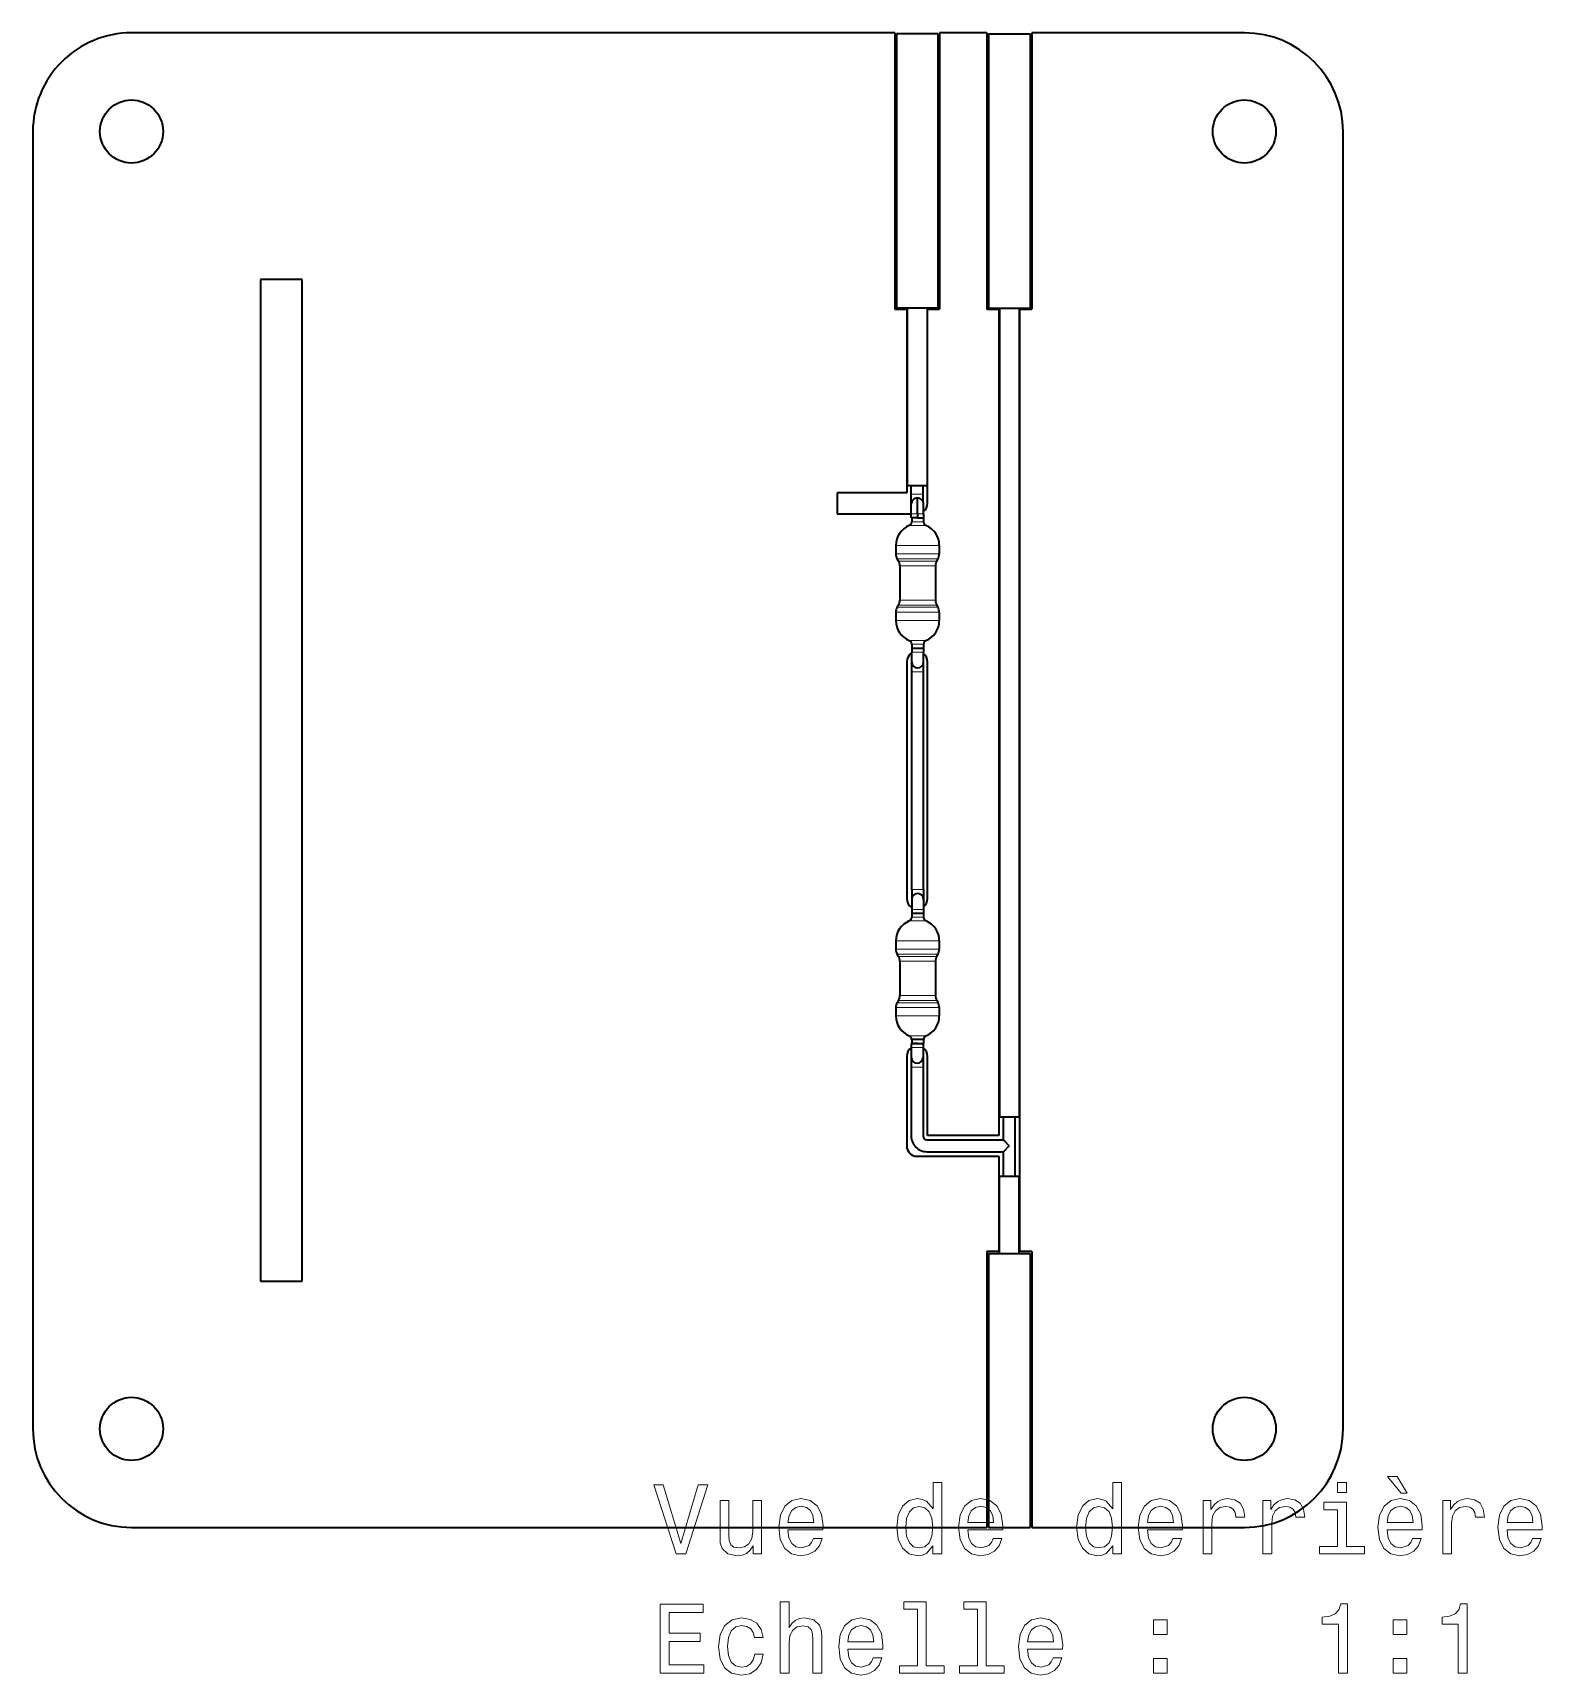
# Model space of a CAD drawing. Extents: x 465 to 886, y 287 to 578.
# Drawn here: x 809.1 to 885.5, y 375.1 to 458.4 of the extents above; entities that cross this region are included whole.
import ezdxf

# ---------------------------------------------------------------- set-up
doc = ezdxf.new("R2010")
doc.units = 0

msp = doc.modelspace()

# ---------------------------------------------------------------- linework, layer by layer
at = {"color": 7, "lineweight": 35}
for p, q in [((852.734, 458.381), (814.067, 458.381)), ((809.067, 453.381), (809.067, 387.621)), ((875.447, 387.621), (875.447, 453.381)), ((820.596, 445.876), (820.596, 395.112)), ((822.717, 395.112), (822.717, 445.876)), ((858.008, 444.38), (858.008, 402.496)), ((858.038, 444.43), (858.038, 403.43)), ((859.038, 444.43), (859.038, 403.43)), ((859.066, 402.496), (859.066, 444.38)), ((814.067, 382.621), (857.403, 382.621))]:
    msp.add_line(p, q, dxfattribs=at)
at = {"color": 7, "lineweight": 35, "ltscale": 0.350005}
for p, q in [((852.734, 458.38), (852.734, 444.38)), ((855.003, 458.38), (855.003, 444.38)), ((857.403, 458.38), (857.403, 444.38)), ((859.672, 458.38), (859.672, 444.38))]:
    msp.add_line(p, q, dxfattribs=at)
at = {"color": 7, "lineweight": 35, "ltscale": 0.052499}
for p, q in [((854.919, 458.326), (852.819, 458.326)), ((857.487, 458.326), (859.587, 458.326)), ((854.919, 444.43), (852.819, 444.43)), ((857.487, 444.43), (859.587, 444.43)), ((857.487, 396.516), (859.587, 396.516)), ((857.487, 382.621), (859.587, 382.621))]:
    msp.add_line(p, q, dxfattribs=at)
at = {"color": 7, "lineweight": 35, "ltscale": 0.347379}
for p, q in [((852.819, 458.326), (852.819, 444.43)), ((854.919, 458.326), (854.919, 444.43)), ((857.487, 458.326), (857.487, 444.43)), ((859.587, 458.326), (859.587, 444.43))]:
    msp.add_line(p, q, dxfattribs=at)
at = {"color": 7, "lineweight": 35, "ltscale": 0.060013}
msp.add_line((857.403, 458.381), (855.003, 458.381), dxfattribs=at)
at = {"color": 7, "lineweight": 35, "ltscale": 0.269382}
msp.add_line((870.447, 458.381), (859.672, 458.381), dxfattribs=at)
at = {"color": 7, "lineweight": 35, "ltscale": 0.053038}
for p, q in [((822.717, 445.876), (820.596, 445.876)), ((820.596, 395.112), (822.717, 395.112))]:
    msp.add_line(p, q, dxfattribs=at)
at = {"color": 7, "lineweight": 35, "ltscale": 0.015125}
for p, q in [((852.734, 444.38), (853.339, 444.38)), ((854.398, 444.38), (855.003, 444.38))]:
    msp.add_line(p, q, dxfattribs=at)
at = {"color": 7, "lineweight": 35, "ltscale": 0.232819}
msp.add_line((853.339, 444.38), (853.339, 435.067), dxfattribs=at)
at = {"color": 7, "lineweight": 35, "ltscale": 0.225}
for p, q in [((853.368, 444.43), (853.368, 435.43)), ((854.368, 444.43), (854.368, 435.43))]:
    msp.add_line(p, q, dxfattribs=at)
at = {"color": 7, "lineweight": 35, "ltscale": 0.246049}
msp.add_line((854.398, 434.538), (854.398, 444.38), dxfattribs=at)
at = {"color": 7, "lineweight": 35, "ltscale": 0.015115}
for p, q in [((857.403, 444.38), (858.008, 444.38)), ((858.008, 396.616), (857.403, 396.616))]:
    msp.add_line(p, q, dxfattribs=at)
at = {"color": 7, "lineweight": 35, "ltscale": 0.015132}
for p, q in [((859.066, 444.38), (859.672, 444.38)), ((859.672, 396.616), (859.066, 396.616))]:
    msp.add_line(p, q, dxfattribs=at)
at = {"color": 7, "lineweight": 35, "ltscale": 0.025}
for p, q in [((853.368, 435.43), (854.368, 435.43)), ((858.038, 403.43), (859.038, 403.43)), ((859.038, 400.416), (858.038, 400.416))]:
    msp.add_line(p, q, dxfattribs=at)
at = {"color": 7, "lineweight": 35, "ltscale": 0.01091}
for p, q in [((853.568, 434.994), (853.568, 435.43)), ((854.168, 434.994), (854.168, 435.43))]:
    msp.add_line(p, q, dxfattribs=at)
at = {"color": 7, "lineweight": 35, "ltscale": 0.026459}
msp.add_line((849.81, 435.067), (849.81, 434.009), dxfattribs=at)
at = {"color": 7, "lineweight": 35, "ltscale": 0.088237}
msp.add_line((853.339, 435.067), (849.81, 435.067), dxfattribs=at)
at = {"color": 7, "lineweight": 35, "ltscale": 0.0125}
for p, q in [((853.568, 434.494), (853.568, 434.994)), ((853.568, 433.994), (853.568, 434.494)), ((854.192, 433.994), (854.192, 434.494)), ((853.592, 426.494), (853.592, 426.994)), ((853.592, 425.994), (853.592, 426.494)), ((854.192, 426.494), (854.192, 426.994)), ((854.192, 425.994), (854.192, 426.494)), ((853.592, 414.953), (853.592, 414.453)), ((854.192, 414.953), (854.192, 414.453)), ((853.592, 414.453), (853.592, 413.953)), ((854.192, 414.453), (854.192, 413.953)), ((853.568, 406.952), (853.568, 406.452)), ((853.568, 406.452), (853.568, 405.952)), ((854.168, 406.952), (854.168, 406.452)), ((854.168, 406.452), (854.168, 405.952))]:
    msp.add_line(p, q, dxfattribs=at)
at = {"color": 7, "lineweight": 13, "ltscale": 0.015001}
for p, q in [((854.168, 434.994), (853.568, 434.994)), ((853.592, 427.394), (854.192, 427.394)), ((853.592, 426.994), (854.192, 426.994)), ((853.592, 425.994), (854.192, 425.994)), ((853.592, 414.953), (854.192, 414.953)), ((853.592, 413.953), (854.192, 413.953)), ((853.592, 407.353), (854.192, 407.353)), ((854.168, 406.952), (853.568, 406.952)), ((854.168, 405.952), (853.568, 405.952))]:
    msp.add_line(p, q, dxfattribs=at)
at = {"color": 7, "lineweight": 35, "ltscale": 0.019994}
msp.add_line((853.88, 433.994), (853.88, 434.794), dxfattribs=at)
at = {"color": 7, "lineweight": 35, "ltscale": 0.009567}
msp.add_line((854.168, 434.611), (854.168, 434.994), dxfattribs=at)
at = {"color": 7, "lineweight": 35, "ltscale": 0.093944}
msp.add_line((849.81, 434.009), (853.568, 434.009), dxfattribs=at)
at = {"color": 7, "lineweight": 35, "ltscale": 0.005006}
for p, q in [((853.568, 433.794), (853.568, 433.994)), ((853.88, 433.994), (853.88, 433.794)), ((853.568, 407.153), (853.568, 406.952)), ((854.168, 407.153), (854.168, 406.952))]:
    msp.add_line(p, q, dxfattribs=at)
at = {"color": 7, "lineweight": 13, "ltscale": 0.007799}
for q in [(853.568, 433.994), (854.192, 433.994)]:
    msp.add_line((853.88, 433.994), q, dxfattribs=at)
at = {"color": 7, "lineweight": 35, "ltscale": 0.007799}
for q in [(853.568, 433.794), (854.192, 433.794)]:
    msp.add_line((853.88, 433.794), q, dxfattribs=at)
at = {"color": 7, "lineweight": 35, "ltscale": 0.005}
for p, q in [((853.592, 433.794), (853.592, 433.594)), ((853.592, 433.794), (853.592, 433.594)), ((854.192, 433.794), (854.192, 433.594)), ((853.592, 427.394), (853.592, 427.194)), ((854.192, 427.394), (854.192, 427.194)), ((853.592, 413.753), (853.592, 413.553)), ((854.192, 413.753), (854.192, 413.553)), ((853.592, 407.353), (853.592, 407.153)), ((854.192, 407.353), (854.192, 407.153))]:
    msp.add_line(p, q, dxfattribs=at)
at = {"color": 7, "lineweight": 35, "ltscale": 0.010006}
msp.add_line((854.192, 433.994), (854.192, 433.594), dxfattribs=at)
at = {"color": 7, "lineweight": 13, "ltscale": 0.005505}
for p, q in [((853.469, 433.409), (853.689, 433.409)), ((853.689, 427.578), (853.469, 427.578)), ((853.469, 413.368), (853.689, 413.368)), ((853.689, 407.537), (853.469, 407.537))]:
    msp.add_line(p, q, dxfattribs=at)
at = {"color": 7, "lineweight": 13, "ltscale": 0.003905}
for p, q in [((853.592, 433.594), (853.748, 433.594)), ((853.592, 413.553), (853.748, 413.553))]:
    msp.add_line(p, q, dxfattribs=at)
at = {"color": 7, "lineweight": 13, "ltscale": 0.015648}
for p, q in [((853.689, 433.409), (854.315, 433.409)), ((853.689, 427.578), (854.315, 427.578)), ((853.689, 413.368), (854.315, 413.368)), ((853.689, 407.537), (854.315, 407.537))]:
    msp.add_line(p, q, dxfattribs=at)
at = {"color": 7, "lineweight": 13, "ltscale": 0.011096}
for p, q in [((853.748, 433.594), (854.192, 433.594)), ((853.748, 413.553), (854.192, 413.553))]:
    msp.add_line(p, q, dxfattribs=at)
at = {"color": 7, "lineweight": 13, "ltscale": 0.014316}
for p, q in [((852.792, 432.394), (853.364, 432.394)), ((852.792, 431.974), (853.364, 431.974)), ((852.792, 429.013), (853.364, 429.013)), ((852.792, 428.594), (853.364, 428.594)), ((852.792, 412.353), (853.364, 412.353)), ((852.792, 411.933), (853.364, 411.933)), ((852.792, 408.972), (853.364, 408.972)), ((852.792, 408.553), (853.364, 408.553))]:
    msp.add_line(p, q, dxfattribs=at)
at = {"color": 7, "lineweight": 35, "ltscale": 0.01049}
for p, q in [((852.792, 432.394), (852.792, 431.974)), ((854.992, 432.394), (854.992, 431.974)), ((852.792, 429.013), (852.792, 428.594)), ((854.992, 429.013), (854.992, 428.594)), ((852.792, 412.353), (852.792, 411.933)), ((854.992, 412.353), (854.992, 411.933)), ((852.792, 408.972), (852.792, 408.553)), ((854.992, 408.972), (854.992, 408.553))]:
    msp.add_line(p, q, dxfattribs=at)
at = {"color": 7, "lineweight": 13, "ltscale": 0.040685}
for p, q in [((853.364, 432.394), (854.992, 432.394)), ((854.992, 431.974), (853.364, 431.974)), ((854.992, 429.013), (853.364, 429.013)), ((853.364, 428.594), (854.992, 428.594)), ((853.364, 412.353), (854.992, 412.353)), ((854.992, 411.933), (853.364, 411.933)), ((854.992, 408.972), (853.364, 408.972)), ((853.364, 408.553), (854.992, 408.553))]:
    msp.add_line(p, q, dxfattribs=at)
at = {"color": 7, "lineweight": 13, "ltscale": 0.013443}
for p, q in [((852.859, 431.724), (853.396, 431.724)), ((852.859, 429.263), (853.396, 429.263)), ((852.859, 411.683), (853.396, 411.683)), ((852.859, 409.222), (853.396, 409.222))]:
    msp.add_line(p, q, dxfattribs=at)
at = {"color": 7, "lineweight": 35, "ltscale": 0.0033}
for p, q in [((852.925, 431.61), (852.859, 431.724)), ((854.859, 431.61), (854.925, 431.724)), ((852.925, 429.378), (852.859, 429.263)), ((854.859, 429.378), (854.925, 429.263))]:
    msp.add_line(p, q, dxfattribs=at)
at = {"color": 7, "lineweight": 13, "ltscale": 0.012585}
for p, q in [((852.925, 431.61), (853.428, 431.61)), ((852.925, 429.378), (853.428, 429.378)), ((852.925, 411.569), (853.428, 411.569)), ((852.925, 409.337), (853.428, 409.337))]:
    msp.add_line(p, q, dxfattribs=at)
at = {"color": 7, "lineweight": 13, "ltscale": 0.011713}
for p, q in [((852.992, 431.36), (853.46, 431.36)), ((852.992, 429.628), (853.46, 429.628)), ((852.992, 411.319), (853.46, 411.319)), ((852.992, 409.587), (853.46, 409.587))]:
    msp.add_line(p, q, dxfattribs=at)
at = {"color": 7, "lineweight": 35, "ltscale": 0.043301}
for p, q in [((852.992, 431.36), (852.992, 429.628)), ((854.792, 431.36), (854.792, 429.628)), ((852.992, 411.319), (852.992, 409.587)), ((854.792, 411.319), (854.792, 409.587))]:
    msp.add_line(p, q, dxfattribs=at)
at = {"color": 7, "lineweight": 13, "ltscale": 0.038206}
for p, q in [((854.925, 431.724), (853.396, 431.724)), ((854.925, 429.263), (853.396, 429.263)), ((854.925, 411.683), (853.396, 411.683)), ((854.925, 409.222), (853.396, 409.222))]:
    msp.add_line(p, q, dxfattribs=at)
at = {"color": 7, "lineweight": 13, "ltscale": 0.035765}
for p, q in [((853.428, 431.61), (854.859, 431.61)), ((853.428, 429.378), (854.859, 429.378)), ((853.428, 411.569), (854.859, 411.569)), ((853.428, 409.337), (854.859, 409.337))]:
    msp.add_line(p, q, dxfattribs=at)
at = {"color": 7, "lineweight": 13, "ltscale": 0.033287}
for p, q in [((853.46, 431.36), (854.792, 431.36)), ((853.46, 429.628), (854.792, 429.628)), ((853.46, 411.319), (854.792, 411.319)), ((853.46, 409.587), (854.792, 409.587))]:
    msp.add_line(p, q, dxfattribs=at)
at = {"color": 7, "lineweight": 35, "ltscale": 0.010005}
for p, q in [((853.592, 427.394), (853.592, 426.994)), ((854.192, 427.394), (854.192, 426.994)), ((853.592, 413.953), (853.592, 413.553)), ((854.192, 413.953), (854.192, 413.553))]:
    msp.add_line(p, q, dxfattribs=at)
at = {"color": 7, "lineweight": 35, "ltscale": 0.015001}
for p, q in [((853.592, 427.194), (854.192, 427.194)), ((853.592, 413.753), (854.192, 413.753)), ((854.192, 407.353), (853.592, 407.353)), ((853.592, 407.153), (854.192, 407.153))]:
    msp.add_line(p, q, dxfattribs=at)
at = {"color": 7, "lineweight": 35, "ltscale": 0.299998}
for p, q in [((853.339, 426.498), (853.339, 414.498)), ((854.398, 414.498), (854.398, 426.498))]:
    msp.add_line(p, q, dxfattribs=at)
at = {"color": 7, "lineweight": 35, "ltscale": 0.276018}
for p, q in [((853.592, 414.953), (853.592, 425.994)), ((854.192, 414.953), (854.192, 425.994))]:
    msp.add_line(p, q, dxfattribs=at)
at = {"color": 7, "lineweight": 35, "ltscale": 0.003301}
for p, q in [((852.925, 411.569), (852.859, 411.683)), ((854.859, 411.569), (854.925, 411.683)), ((852.925, 409.337), (852.859, 409.222)), ((854.859, 409.337), (854.925, 409.222))]:
    msp.add_line(p, q, dxfattribs=at)
at = {"color": 7, "lineweight": 35, "ltscale": 0.0078}
msp.add_line((853.88, 407.153), (853.568, 407.153), dxfattribs=at)
at = {"color": 7, "lineweight": 35, "ltscale": 0.113283}
msp.add_line((853.339, 406.498), (853.339, 401.967), dxfattribs=at)
at = {"color": 7, "lineweight": 35, "ltscale": 0.100054}
msp.add_line((854.398, 402.496), (854.398, 406.498), dxfattribs=at)
at = {"color": 7, "lineweight": 35, "ltscale": 0.087132}
for p, q in [((853.568, 405.952), (853.568, 402.467)), ((854.168, 405.952), (854.168, 402.467))]:
    msp.add_line(p, q, dxfattribs=at)
at = {"color": 7, "lineweight": 35, "ltscale": 0.029083}
msp.add_line((858.238, 402.267), (858.238, 403.43), dxfattribs=at)
at = {"color": 7, "lineweight": 35, "ltscale": 0.07536}
msp.add_line((858.838, 400.416), (858.838, 403.43), dxfattribs=at)
at = {"color": 7, "lineweight": 35, "ltscale": 0.096744}
for p, q in [((854.368, 402.267), (858.238, 402.267)), ((854.368, 401.667), (858.238, 401.667))]:
    msp.add_line(p, q, dxfattribs=at)
at = {"color": 7, "lineweight": 35, "ltscale": 0.090253}
msp.add_line((858.008, 402.496), (854.398, 402.496), dxfattribs=at)
at = {"color": 7, "lineweight": 35, "ltscale": 0.010606}
for q in [(858.238, 402.267), (858.238, 401.667)]:
    msp.add_line((858.538, 401.967), q, dxfattribs=at)
at = {"color": 7, "lineweight": 35, "ltscale": 0.026458}
msp.add_line((859.066, 401.438), (859.066, 402.496), dxfattribs=at)
at = {"color": 7, "lineweight": 35, "ltscale": 2.59399e-05}
msp.add_line((853.86, 401.439), (853.86, 401.438), dxfattribs=at)
at = {"color": 7, "lineweight": 35, "ltscale": 0.103705}
msp.add_line((853.86, 401.438), (858.008, 401.438), dxfattribs=at)
at = {"color": 7, "lineweight": 35, "ltscale": 0.120544}
for p, q in [((858.008, 401.438), (858.008, 396.616)), ((859.066, 396.616), (859.066, 401.438))]:
    msp.add_line(p, q, dxfattribs=at)
at = {"color": 7, "lineweight": 35, "ltscale": 0.031277}
msp.add_line((858.238, 400.416), (858.238, 401.667), dxfattribs=at)
at = {"color": 7, "lineweight": 35, "ltscale": 0.0975}
for p, q in [((858.038, 396.516), (858.038, 400.416)), ((859.038, 396.516), (859.038, 400.416))]:
    msp.add_line(p, q, dxfattribs=at)
at = {"color": 7, "lineweight": 35, "ltscale": 0.349879}
for p, q in [((857.403, 396.616), (857.403, 382.621)), ((859.672, 396.616), (859.672, 382.621))]:
    msp.add_line(p, q, dxfattribs=at)
at = {"color": 7, "lineweight": 35, "ltscale": 0.34738}
for p, q in [((857.487, 396.516), (857.487, 382.621)), ((859.587, 396.516), (859.587, 382.621))]:
    msp.add_line(p, q, dxfattribs=at)
at = {"color": 7, "lineweight": 35, "ltscale": 0.269376}
msp.add_line((859.672, 382.621), (870.447, 382.621), dxfattribs=at)
at = {"color": 7, "lineweight": 13}
for points in [[(842.782, 384.784), (841.904, 381.804), (841.001, 384.784), (840.522, 384.784), (841.652, 381.279), (842.156, 381.279), (843.261, 384.784)], [(854.669, 381.698), (854.669, 381.279), (855.112, 381.279), (855.112, 384.9), (854.674, 384.9), (854.674, 383.574), (854.336, 383.957), (854.129, 384.048), (853.892, 384.083), (853.463, 383.983), (853.13, 383.7), (852.914, 383.246), (852.838, 382.636), (852.914, 382.026), (853.13, 381.567), (853.463, 381.279), (853.892, 381.184), (854.129, 381.219), (854.341, 381.31)], [(863.777, 381.698), (863.777, 381.279), (864.22, 381.279), (864.22, 384.9), (863.782, 384.9), (863.782, 383.574), (863.444, 383.957), (863.237, 384.048), (863, 384.083), (862.571, 383.983), (862.238, 383.7), (862.022, 383.246), (861.946, 382.636), (862.022, 382.026), (862.238, 381.567), (862.571, 381.279), (863, 381.184), (863.237, 381.219), (863.449, 381.31)], [(875.628, 384.9), (875.159, 384.9), (875.159, 384.396), (875.628, 384.396)], [(878.694, 384.356), (878.19, 385.213), (877.696, 385.213), (878.397, 384.356)], [(845.984, 383.988), (845.54, 383.988), (845.54, 382.424), (845.49, 382.061), (845.344, 381.799), (845.117, 381.637), (844.819, 381.587), (844.582, 381.627), (844.431, 381.748), (844.345, 381.955), (844.325, 382.248), (844.325, 383.988), (843.881, 383.988), (843.881, 382.207), (843.896, 381.849), (843.992, 381.552), (844.285, 381.279), (844.754, 381.184), (845.006, 381.219), (845.223, 381.31), (845.409, 381.466), (845.56, 381.693), (845.56, 381.279), (845.984, 381.279)], [(847.321, 382.505), (849.096, 382.505), (849.101, 382.712), (849.02, 383.292), (848.798, 383.725), (848.445, 383.988), (847.976, 384.083), (847.517, 383.983), (847.164, 383.7), (846.937, 383.241), (846.857, 382.636), (846.932, 382.016), (847.159, 381.562), (847.507, 381.279), (847.961, 381.184), (848.354, 381.249), (848.677, 381.421), (848.914, 381.693), (849.05, 382.056), (848.612, 382.056), (848.521, 381.854), (848.39, 381.703), (848.017, 381.582), (847.729, 381.637), (847.512, 381.814), (847.371, 382.101), (847.321, 382.49)], [(856.429, 382.505), (858.204, 382.505), (858.209, 382.712), (858.128, 383.292), (857.906, 383.725), (857.553, 383.988), (857.084, 384.083), (856.625, 383.983), (856.272, 383.7), (856.045, 383.241), (855.965, 382.636), (856.04, 382.016), (856.267, 381.562), (856.615, 381.279), (857.069, 381.184), (857.462, 381.249), (857.785, 381.421), (858.022, 381.693), (858.158, 382.056), (857.72, 382.056), (857.629, 381.854), (857.498, 381.703), (857.125, 381.582), (856.837, 381.637), (856.62, 381.814), (856.479, 382.101), (856.429, 382.49)], [(865.537, 382.505), (867.312, 382.505), (867.317, 382.712), (867.236, 383.292), (867.014, 383.725), (866.661, 383.988), (866.192, 384.083), (865.733, 383.983), (865.38, 383.7), (865.153, 383.241), (865.073, 382.636), (865.148, 382.016), (865.375, 381.562), (865.723, 381.279), (866.177, 381.184), (866.571, 381.249), (866.893, 381.421), (867.13, 381.693), (867.267, 382.056), (866.828, 382.056), (866.737, 381.854), (866.606, 381.703), (866.233, 381.582), (865.945, 381.637), (865.728, 381.814), (865.587, 382.101), (865.537, 382.49)], [(868.351, 381.279), (868.795, 381.279), (868.795, 382.828), (868.84, 383.201), (868.976, 383.468), (869.198, 383.63), (869.496, 383.685), (869.718, 383.65), (869.884, 383.549), (869.985, 383.377), (870.02, 383.145), (870.469, 383.145), (870.408, 383.554), (870.242, 383.846), (869.965, 384.023), (869.586, 384.083), (869.329, 384.043), (869.107, 383.942), (868.911, 383.771), (868.754, 383.539), (868.754, 383.988), (868.351, 383.988)], [(871.387, 381.279), (871.831, 381.279), (871.831, 382.828), (871.876, 383.201), (872.012, 383.468), (872.234, 383.63), (872.532, 383.685), (872.754, 383.65), (872.92, 383.549), (873.021, 383.377), (873.056, 383.145), (873.505, 383.145), (873.444, 383.554), (873.278, 383.846), (873.001, 384.023), (872.622, 384.083), (872.365, 384.043), (872.143, 383.942), (871.947, 383.771), (871.79, 383.539), (871.79, 383.988), (871.387, 383.988)], [(875.613, 381.653), (875.613, 383.897), (874.473, 383.897), (874.473, 383.519), (875.169, 383.519), (875.169, 381.653), (874.261, 381.653), (874.261, 381.279), (876.531, 381.279), (876.531, 381.653)], [(877.681, 382.505), (879.456, 382.505), (879.461, 382.712), (879.38, 383.292), (879.158, 383.725), (878.805, 383.988), (878.336, 384.083), (877.877, 383.983), (877.524, 383.7), (877.297, 383.241), (877.217, 382.636), (877.292, 382.016), (877.519, 381.562), (877.867, 381.279), (878.321, 381.184), (878.715, 381.249), (879.037, 381.421), (879.274, 381.693), (879.411, 382.056), (878.972, 382.056), (878.881, 381.854), (878.75, 381.703), (878.377, 381.582), (878.089, 381.637), (877.872, 381.814), (877.731, 382.101), (877.681, 382.49)], [(880.495, 381.279), (880.939, 381.279), (880.939, 382.828), (880.984, 383.201), (881.12, 383.468), (881.342, 383.63), (881.64, 383.685), (881.862, 383.65), (882.028, 383.549), (882.129, 383.377), (882.164, 383.145), (882.613, 383.145), (882.553, 383.554), (882.386, 383.846), (882.109, 384.023), (881.73, 384.083), (881.473, 384.043), (881.251, 383.942), (881.055, 383.771), (880.898, 383.539), (880.898, 383.988), (880.495, 383.988)], [(883.753, 382.505), (885.528, 382.505), (885.533, 382.712), (885.452, 383.292), (885.23, 383.725), (884.877, 383.988), (884.408, 384.083), (883.95, 383.983), (883.596, 383.7), (883.37, 383.241), (883.289, 382.636), (883.365, 382.016), (883.591, 381.562), (883.939, 381.279), (884.393, 381.184), (884.787, 381.249), (885.109, 381.421), (885.346, 381.693), (885.483, 382.056), (885.044, 382.056), (884.953, 381.854), (884.822, 381.703), (884.449, 381.582), (884.161, 381.637), (883.944, 381.814), (883.803, 382.101), (883.753, 382.49)], [(847.321, 382.878), (847.376, 383.226), (847.512, 383.483), (847.719, 383.64), (847.991, 383.695), (848.259, 383.64), (848.465, 383.483), (848.591, 383.226), (848.637, 382.878)], [(853.968, 383.685), (854.26, 383.614), (854.482, 383.418), (854.613, 383.09), (854.664, 382.636), (854.613, 382.177), (854.482, 381.849), (854.26, 381.648), (853.968, 381.582), (853.69, 381.648), (853.478, 381.849), (853.337, 382.182), (853.292, 382.636), (853.337, 383.085), (853.478, 383.413), (853.69, 383.614)], [(856.429, 382.878), (856.484, 383.226), (856.62, 383.483), (856.827, 383.64), (857.099, 383.695), (857.367, 383.64), (857.573, 383.483), (857.7, 383.226), (857.745, 382.878)], [(863.076, 383.685), (863.368, 383.614), (863.59, 383.418), (863.721, 383.09), (863.772, 382.636), (863.721, 382.177), (863.59, 381.849), (863.368, 381.648), (863.076, 381.582), (862.798, 381.648), (862.586, 381.849), (862.445, 382.182), (862.4, 382.636), (862.445, 383.085), (862.586, 383.413), (862.798, 383.614)], [(865.537, 382.878), (865.592, 383.226), (865.728, 383.483), (865.935, 383.64), (866.207, 383.695), (866.475, 383.64), (866.682, 383.483), (866.808, 383.226), (866.853, 382.878)], [(877.681, 382.878), (877.736, 383.226), (877.872, 383.483), (878.079, 383.64), (878.352, 383.695), (878.619, 383.64), (878.826, 383.483), (878.952, 383.226), (878.997, 382.878)], [(883.753, 382.878), (883.808, 383.226), (883.944, 383.483), (884.151, 383.64), (884.424, 383.695), (884.691, 383.64), (884.898, 383.483), (885.024, 383.226), (885.069, 382.878)], [(846.932, 375.233), (847.376, 375.233), (847.376, 376.796), (847.421, 377.154), (847.568, 377.416), (847.795, 377.578), (848.097, 377.638), (848.339, 377.588), (848.491, 377.452), (848.566, 377.225), (848.591, 376.922), (848.591, 375.233), (849.035, 375.233), (849.035, 377.013), (849.015, 377.371), (848.924, 377.668), (848.627, 377.941), (848.163, 378.037), (847.911, 378.001), (847.694, 377.905), (847.512, 377.754), (847.376, 377.547), (847.376, 378.854), (846.932, 378.854)], [(853.887, 378.48), (853.887, 375.606), (852.974, 375.606), (852.974, 375.233), (855.238, 375.233), (855.238, 375.606), (854.331, 375.606), (854.331, 378.854), (853.191, 378.854), (853.191, 378.48)], [(856.923, 378.48), (856.923, 375.606), (856.01, 375.606), (856.01, 375.233), (858.274, 375.233), (858.274, 375.606), (857.367, 375.606), (857.367, 378.854), (856.227, 378.854), (856.227, 378.48)], [(840.845, 375.233), (843.064, 375.233), (843.064, 375.656), (841.309, 375.656), (841.309, 376.841), (842.872, 376.841), (842.872, 377.26), (841.309, 377.26), (841.309, 378.309), (843.024, 378.309), (843.024, 378.733), (840.845, 378.733)], [(845.621, 377.043), (846.06, 377.043), (845.969, 377.447), (845.752, 377.764), (845.414, 377.961), (844.975, 378.037), (844.491, 377.936), (844.123, 377.653), (843.891, 377.194), (843.81, 376.579), (843.886, 375.969), (844.113, 375.515), (844.471, 375.233), (844.96, 375.137), (845.394, 375.212), (845.732, 375.424), (845.964, 375.757), (846.065, 376.201), (845.641, 376.201), (845.565, 375.918), (845.424, 375.707), (845.223, 375.575), (844.975, 375.535), (844.668, 375.601), (844.446, 375.802), (844.31, 376.13), (844.264, 376.594), (844.31, 377.048), (844.451, 377.376), (844.678, 377.578), (844.975, 377.648), (845.238, 377.603), (845.434, 377.487), (845.565, 377.295)], [(850.357, 376.458), (852.132, 376.458), (852.137, 376.665), (852.056, 377.245), (851.834, 377.678), (851.481, 377.941), (851.012, 378.037), (850.553, 377.936), (850.2, 377.653), (849.973, 377.194), (849.893, 376.589), (849.968, 375.969), (850.195, 375.515), (850.543, 375.233), (850.997, 375.137), (851.39, 375.202), (851.713, 375.374), (851.95, 375.646), (852.086, 376.009), (851.648, 376.009), (851.557, 375.807), (851.426, 375.656), (851.053, 375.535), (850.765, 375.591), (850.548, 375.767), (850.407, 376.055), (850.357, 376.443)], [(859.465, 376.458), (861.24, 376.458), (861.245, 376.665), (861.164, 377.245), (860.942, 377.678), (860.589, 377.941), (860.12, 378.037), (859.661, 377.936), (859.308, 377.653), (859.081, 377.194), (859.001, 376.589), (859.076, 375.969), (859.303, 375.515), (859.651, 375.233), (860.105, 375.137), (860.498, 375.202), (860.821, 375.374), (861.058, 375.646), (861.194, 376.009), (860.756, 376.009), (860.665, 375.807), (860.534, 375.656), (860.161, 375.535), (859.873, 375.591), (859.656, 375.767), (859.515, 376.055), (859.465, 376.443)], [(865.844, 377.189), (866.54, 377.189), (866.54, 377.941), (865.844, 377.941)], [(875.21, 375.233), (875.669, 375.233), (875.669, 378.758), (875.326, 378.758), (875.235, 378.45), (875.053, 378.243), (874.776, 378.122), (874.393, 378.082), (874.393, 377.724), (875.21, 377.724)], [(877.988, 377.189), (878.684, 377.189), (878.684, 377.941), (877.988, 377.941)], [(881.282, 375.233), (881.741, 375.233), (881.741, 378.758), (881.398, 378.758), (881.307, 378.45), (881.125, 378.243), (880.848, 378.122), (880.465, 378.082), (880.465, 377.724), (881.282, 377.724)], [(850.357, 376.831), (850.412, 377.179), (850.548, 377.436), (850.755, 377.593), (851.027, 377.648), (851.295, 377.593), (851.501, 377.436), (851.627, 377.179), (851.673, 376.831)], [(859.465, 376.831), (859.52, 377.179), (859.656, 377.436), (859.863, 377.593), (860.135, 377.648), (860.403, 377.593), (860.609, 377.436), (860.736, 377.179), (860.781, 376.831)], [(865.844, 375.233), (866.54, 375.233), (866.54, 375.984), (865.844, 375.984)], [(877.988, 375.233), (878.684, 375.233), (878.684, 375.984), (877.988, 375.984)]]:
    msp.add_lwpolyline(points, close=True, dxfattribs=at)
at = {"color": 7, "lineweight": 35}
for centre in [(814.067, 453.381), (870.447, 453.381), (814.067, 387.621), (870.447, 387.621)]:
    msp.add_circle(centre, 1.6, dxfattribs=at)
for centre, radius, start, end in [((814.067, 453.381), 5, 90, 180.00001), ((870.447, 453.381), 5, 0, 90), ((853.868, 434.494), 0.3, 87.71919, 180.00001), ((853.892, 434.494), 0.3, 360, 92.28081), ((853.868, 434.538), 0.53, 307.65156, 0.0158), ((853.892, 432.394), 1.1, 112.61987, 180.00001), ((853.392, 433.594), 0.2, 292.61986, 0), ((854.392, 433.594), 0.2, 180.01468, 247.36546), ((853.892, 432.394), 1.1, 0, 67.38014), ((853.292, 431.974), 0.5, 180.00135, 209.99865), ((852.492, 431.36), 0.5, 0.00135, 29.99866), ((855.292, 431.36), 0.5, 150.00135, 179.99865), ((854.492, 431.974), 0.5, 330.00135, 359.99865), ((852.492, 429.628), 0.5, 330.00134, 359.99865), ((855.292, 429.628), 0.5, 180.00135, 209.99865), ((853.292, 429.013), 0.5, 150.00135, 179.99865), ((854.492, 429.013), 0.5, 0.00135, 29.99865), ((853.892, 428.594), 1.1, 179.99999, 247.38013), ((853.892, 428.594), 1.1, 292.61986, 360), ((853.392, 427.394), 0.2, 0.01467, 67.36546), ((854.392, 427.394), 0.2, 112.61987, 179.99999), ((853.869, 426.498), 0.529, 121.55808, 179.99384), ((853.892, 426.494), 0.3, 180.00001, 360), ((853.869, 426.498), 0.529, 359.98233, 52.39411), ((853.892, 414.453), 0.3, 0, 180.00001), ((853.868, 414.498), 0.529, 179.97016, 238.4888), ((853.869, 414.498), 0.529, 307.59167, 359.99888), ((853.892, 412.353), 1.1, 112.61987, 180.00001), ((853.392, 413.553), 0.2, 292.61986, 360), ((854.392, 413.553), 0.2, 180.01468, 247.36546), ((853.892, 412.353), 1.1, 0, 67.38014), ((853.292, 411.933), 0.5, 180.00135, 209.99865), ((852.492, 411.319), 0.5, 0.00135, 29.99866), ((855.292, 411.319), 0.5, 150.00135, 179.99865), ((854.492, 411.933), 0.5, 330.00135, 359.99865), ((852.492, 409.587), 0.5, 330.00134, 359.99865), ((855.292, 409.587), 0.5, 180.00135, 209.99865), ((853.292, 408.972), 0.5, 150.00135, 179.99865), ((854.492, 408.972), 0.5, 0.00135, 29.99865), ((853.892, 408.553), 1.1, 179.99999, 247.38013), ((853.892, 408.553), 1.1, 292.61986, 360), ((853.392, 407.353), 0.2, 0.01467, 67.36546), ((854.392, 407.353), 0.2, 112.61987, 180.00001), ((853.868, 406.498), 0.529, 124.60963, 180.01169), ((853.868, 406.452), 0.3, 180.00001, 360), ((853.869, 406.499), 0.528, 359.95952, 55.61357), ((854.368, 402.467), 0.8, 179.99999, 270), ((854.368, 402.467), 0.2, 180.00001, 270), ((853.868, 401.967), 0.529, 180.05479, 269.09127), ((814.067, 387.621), 5, 180.00001, 270), ((870.447, 387.621), 5, 270, 360)]:
    msp.add_arc(centre, radius, start, end, dxfattribs=at)

doc.saveas('drawing.dxf')
